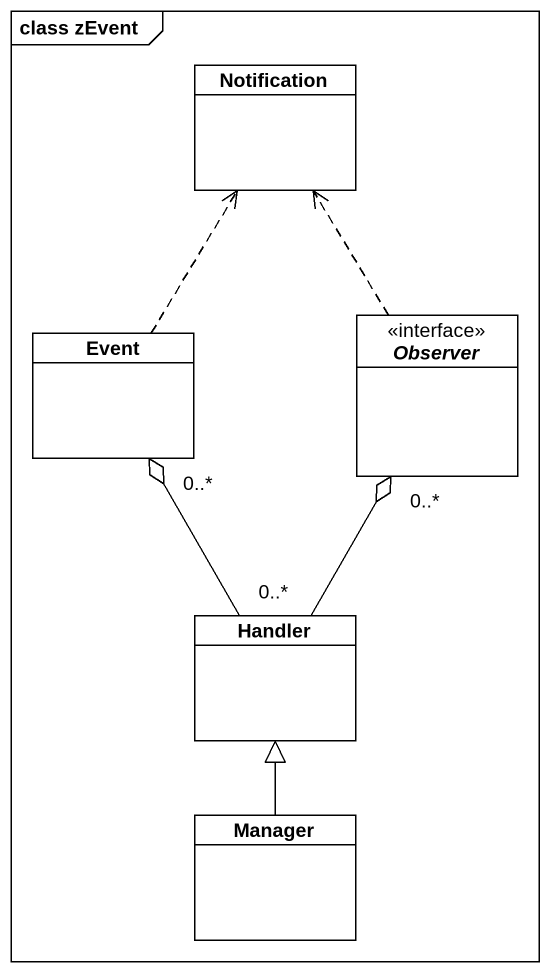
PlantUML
@startuml
mainframe class zEvent
hide circle
hide empty members
class Notification
class Event
interface Observer
class Handler
class Manager
Event .up.> Notification
Observer .up.> Notification
Handler "0..*" -up-o "0..*" Event
Handler -up-o "0..*" Observer
Manager -up-|> Handler
@enduml
